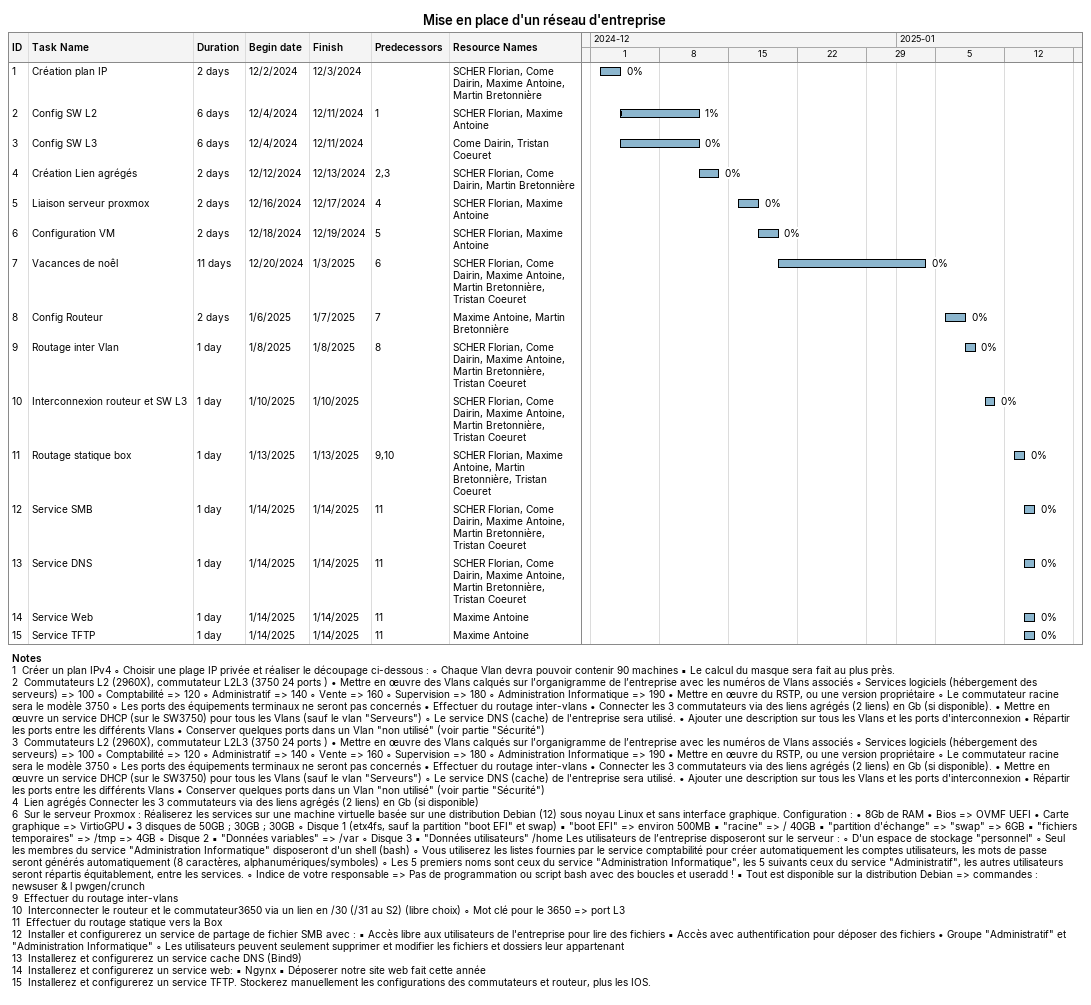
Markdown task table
Mise en place d'un réseau d'entreprise

| ID | Task | Duration | Start | Finish | Predecessors | Resources | % complete |
|---|---|---|---|---|---|---|---|
| 1 | Création plan IP | 2d | 2024-12-02 | 2024-12-03 |  | SCHER Florian, Come Dairin, Maxime Antoine, Martin Bretonnière | 0 |
| 2 | Config SW L2 | 6d | 2024-12-04 | 2024-12-11 | 1 | SCHER Florian, Maxime Antoine | 1 |
| 3 | Config SW L3 | 6d | 2024-12-04 | 2024-12-11 |  | Come Dairin, Tristan Coeuret | 0 |
| 4 | Création Lien agrégés | 2d | 2024-12-12 | 2024-12-13 | 2, 3 | SCHER Florian, Come Dairin, Martin Bretonnière | 0 |
| 5 | Liaison serveur proxmox | 2d | 2024-12-16 | 2024-12-17 | 4 | SCHER Florian, Maxime Antoine | 0 |
| 6 | Configuration VM | 2d | 2024-12-18 | 2024-12-19 | 5 | SCHER Florian, Maxime Antoine | 0 |
| 7 | Vacances de noêl | 11d | 2024-12-20 | 2025-01-03 | 6 | SCHER Florian, Come Dairin, Maxime Antoine, Martin Bretonnière, Tristan Coeuret | 0 |
| 8 | Config Routeur | 2d | 2025-01-06 | 2025-01-07 | 7 | Maxime Antoine, Martin Bretonnière | 0 |
| 9 | Routage inter Vlan | 1d | 2025-01-08 | 2025-01-08 | 8 | SCHER Florian, Come Dairin, Maxime Antoine, Martin Bretonnière, Tristan Coeuret | 0 |
| 10 | Interconnexion routeur et SW L3 | 1d | 2025-01-10 | 2025-01-10 |  | SCHER Florian, Come Dairin, Maxime Antoine, Martin Bretonnière, Tristan Coeuret | 0 |
| 11 | Routage statique box | 1d | 2025-01-13 | 2025-01-13 | 9, 10 | SCHER Florian, Maxime Antoine, Martin Bretonnière, Tristan Coeuret | 0 |
| 12 | Service SMB | 1d | 2025-01-14 | 2025-01-14 | 11 | SCHER Florian, Come Dairin, Maxime Antoine, Martin Bretonnière, Tristan Coeuret | 0 |
| 13 | Service DNS | 1d | 2025-01-14 | 2025-01-14 | 11 | SCHER Florian, Come Dairin, Maxime Antoine, Martin Bretonnière, Tristan Coeuret | 0 |
| 14 | Service Web | 1d | 2025-01-14 | 2025-01-14 | 11 | Maxime Antoine | 0 |
| 15 | Service TFTP | 1d | 2025-01-14 | 2025-01-14 | 11 | Maxime Antoine | 0 |

Notes
- 1: Créer un plan IPv4 ◦ Choisir une plage IP privée et réaliser le découpage ci-dessous : ◦ Chaque Vlan devra pouvoir contenir 90 machines ▪ Le calcul du masque sera fait au plus près.
- 2: Commutateurs L2 (2960X), commutateur L2L3 (3750 24 ports ) • Mettre en œuvre des Vlans calqués sur l’organigramme de l’entreprise avec les numéros de Vlans associés ◦ Services logiciels (hébergement des serveurs) => 100 ◦ Comptabilité => 120 ◦ Administratif => 140 ◦ Vente => 160 ◦ Supervision => 180 ◦ Administration Informatique => 190 • Mettre en œuvre du RSTP, ou une version propriétaire ◦ Le commutateur racine sera le modèle 3750 ◦ Les ports des équipements terminaux ne seront pas concernés • Effectuer du routage inter-vlans • Connecter les 3 commutateurs via des liens agrégés (2 liens) en Gb (si disponible). • Mettre en œuvre un service DHCP (sur le SW3750) pour tous les Vlans (sauf le vlan "Serveurs") ◦ Le service DNS (cache) de l'entreprise sera utilisé. • Ajouter une description sur tous les Vlans et les ports d'interconnexion • Répartir les ports entre les différents Vlans • Conserver quelques ports dans un Vlan "non utilisé" (voir partie "Sécurité")
- 3: Commutateurs L2 (2960X), commutateur L2L3 (3750 24 ports ) • Mettre en œuvre des Vlans calqués sur l’organigramme de l’entreprise avec les numéros de Vlans associés ◦ Services logiciels (hébergement des serveurs) => 100 ◦ Comptabilité => 120 ◦ Administratif => 140 ◦ Vente => 160 ◦ Supervision => 180 ◦ Administration Informatique => 190 • Mettre en œuvre du RSTP, ou une version propriétaire ◦ Le commutateur racine sera le modèle 3750 ◦ Les ports des équipements terminaux ne seront pas concernés • Effectuer du routage inter-vlans • Connecter les 3 commutateurs via des liens agrégés (2 liens) en Gb (si disponible). • Mettre en œuvre un service DHCP (sur le SW3750) pour tous les Vlans (sauf le vlan "Serveurs") ◦ Le service DNS (cache) de l'entreprise sera utilisé. • Ajouter une description sur tous les Vlans et les ports d'interconnexion • Répartir les ports entre les différents Vlans • Conserver quelques ports dans un Vlan "non utilisé" (voir partie "Sécurité")
- 4: Lien agrégés Connecter les 3 commutateurs via des liens agrégés (2 liens) en Gb (si disponible)
- 6: Sur le serveur Proxmox : Réaliserez les services sur une machine virtuelle basée sur une distribution Debian (12) sous noyau Linux et sans interface graphique. Configuration : • 8Gb de RAM • Bios => OVMF UEFI • Carte graphique => VirtioGPU • 3 disques de 50GB ; 30GB ; 30GB ◦ Disque 1 (etx4fs, sauf la partition "boot EFI" et swap) ▪ "boot EFI" => environ 500MB ▪ "racine" => / 40GB ▪ "partition d'échange" => "swap" => 6GB ▪ "fichiers temporaires" => /tmp => 4GB ◦ Disque 2 ▪ "Données variables" => /var ◦ Disque 3 ▪ "Données utilisateurs" /home Les utilisateurs de l’entreprise disposeront sur le serveur : ◦ D'un espace de stockage "personnel" ◦ Seul les membres du service "Administration Informatique" disposeront d'un shell (bash) ◦ Vous utiliserez les listes fournies par le service comptabilité pour créer automatiquement les comptes utilisateurs, les mots de passe seront générés automatiquement (8 caractères, alphanumériques/symboles) ◦ Les 5 premiers noms sont ceux du service "Administration Informatique", les 5 suivants ceux du service "Administratif", les autres utilisateurs seront répartis équitablement, entre les services. ◦ Indice de votre responsable => Pas de programmation ou script bash avec des boucles et useradd ! ▪ Tout est disponible sur la distribution Debian => commandes : newsuser & l pwgen/crunch
- 9: Effectuer du routage inter-vlans
- 10: Interconnecter le routeur et le commutateur3650 via un lien en /30 (/31 au S2) (libre choix) ◦ Mot clé pour le 3650 => port L3
- 11: Effectuer du routage statique vers la Box
- 12: Installer et configurerez un service de partage de fichier SMB avec : ▪ Accès libre aux utilisateurs de l'entreprise pour lire des fichiers ▪ Accès avec authentification pour déposer des fichiers • Groupe "Administratif" et "Administration Informatique" ◦ Les utilisateurs peuvent seulement supprimer et modifier les fichiers et dossiers leur appartenant
- 13: Installerez et configurerez un service cache DNS (Bind9)
- 14: Installerez et configurerez un service web: ▪ Ngynx ▪ Déposerer notre site web fait cette année
- 15: Installerez et configurerez un service TFTP. Stockerez manuellement les configurations des commutateurs et routeur, plus les IOS.
